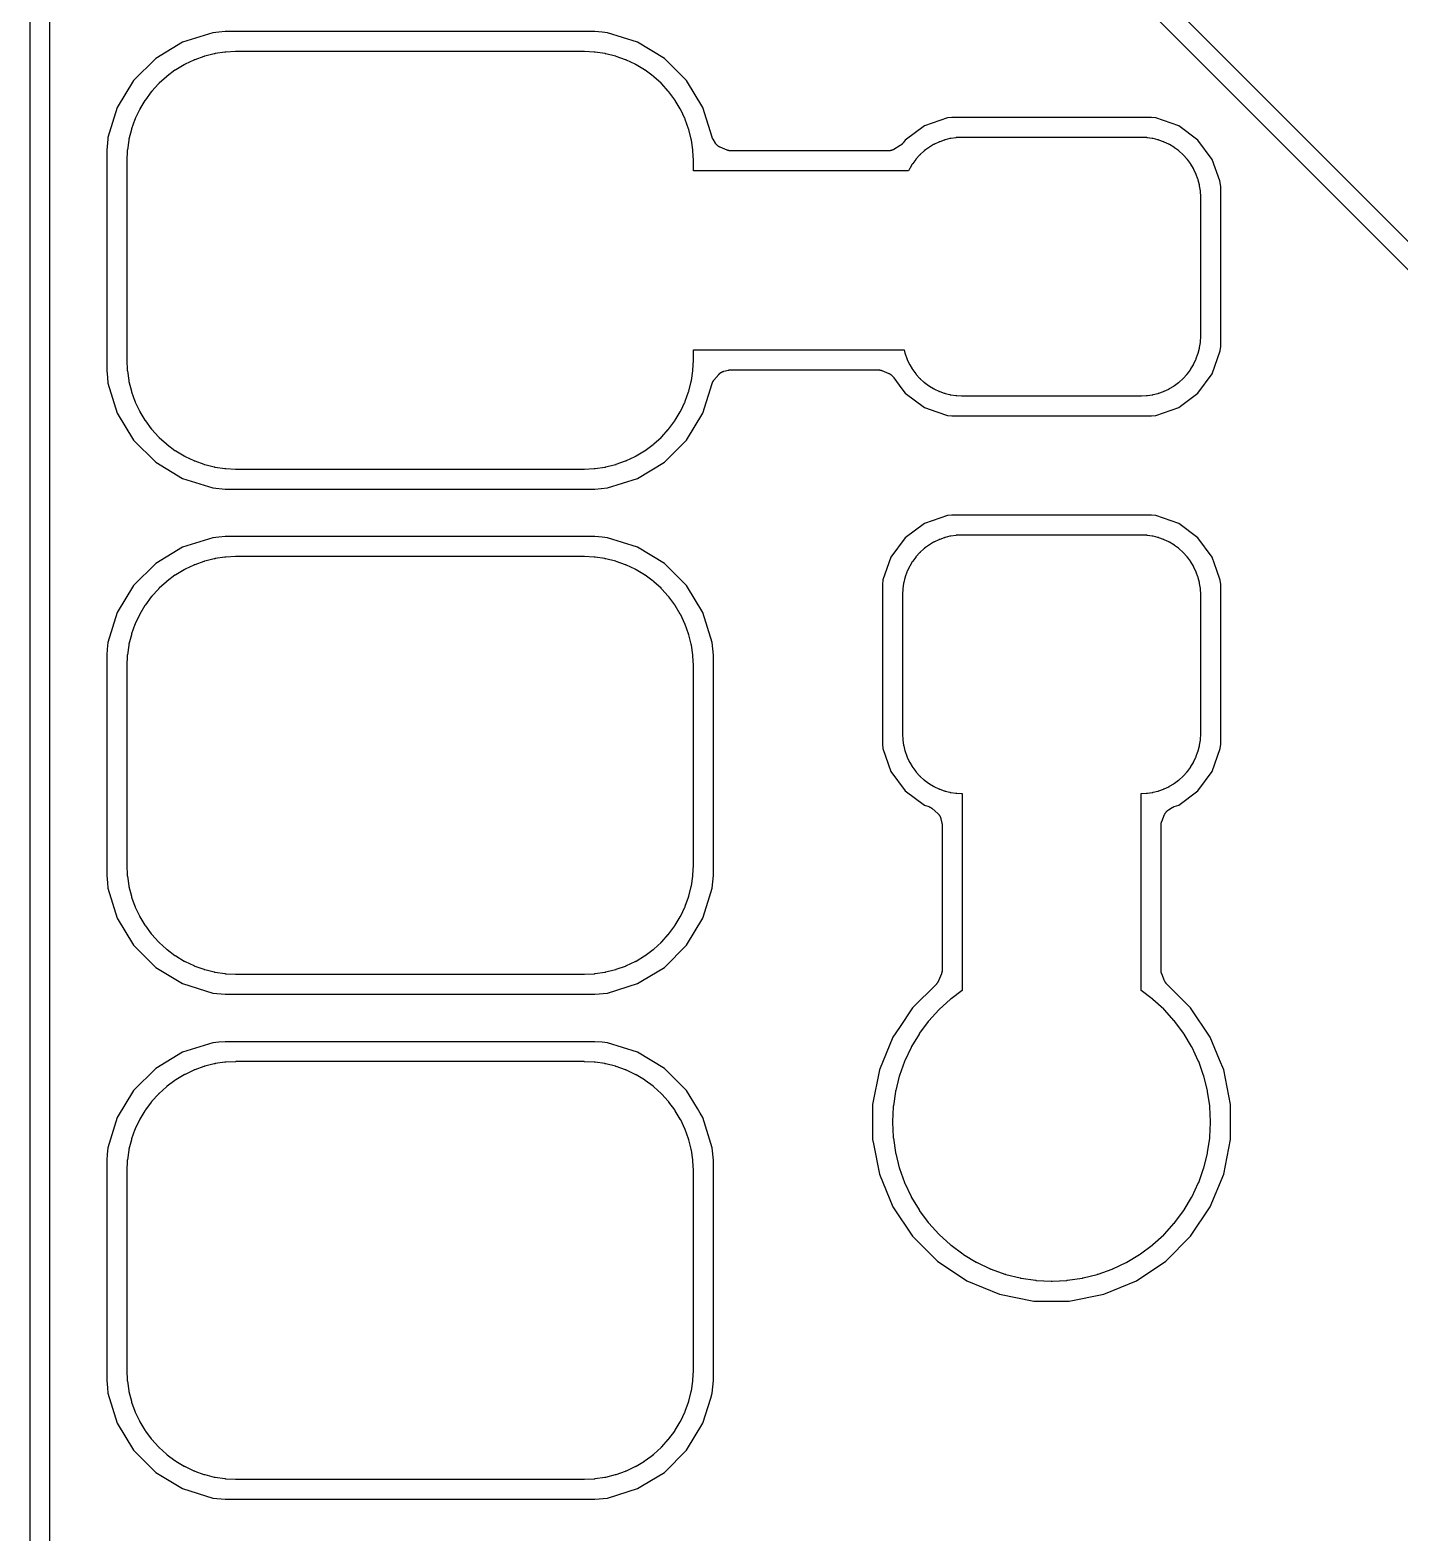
# Model space of a CAD drawing. Header units: metres. Extents: x 95.8 to 136.2, y -96.2 to -61.8.
# Drawn here: x 122.37 to 129.26, y -85.38 to -77.82 of the extents above; entities that cross this region are included whole.
import ezdxf

# ---------------------------------------------------------------- set-up
doc = ezdxf.new("R2010")
doc.units = ezdxf.units.M

msp = doc.modelspace()

# ---------------------------------------------------------------- linework, layer by layer
for points in [[(122.3702, -92.2695), (122.3702, -70.2905)], [(122.4705, -92.187), (122.4705, -70.373)], [(125.3354, -74.918), (130.1998, -79.7825)], [(125.9518, -75.6763), (130.0705, -79.795)], [(122.7561, -78.4242), (122.7561, -79.5328), (122.7593, -79.5684), (122.7618, -79.5959), (122.809, -79.7474), (122.8908, -79.8826), (123.0025, -79.9943), (123.1377, -80.076), (123.2892, -80.1233), (123.3523, -80.129), (125.2109, -80.129), (125.274, -80.1233), (125.4255, -80.076), (125.5607, -79.9943), (125.6724, -79.8826), (125.7541, -79.7474), (125.8005, -79.5985), (125.8009, -79.5974), (125.8013, -79.5962), (125.8018, -79.5951), (125.8022, -79.5939), (125.8027, -79.5928), (125.8032, -79.5917), (125.8038, -79.5906), (125.8044, -79.5895), (125.805, -79.5885), (125.8056, -79.5874), (125.8062, -79.5864), (125.8069, -79.5853), (125.8076, -79.5843), (125.8083, -79.5833), (125.8091, -79.5824), (125.8099, -79.5814), (125.8339, -79.5526), (125.8347, -79.5517), (125.8355, -79.5508), (125.8363, -79.5499), (125.8372, -79.549), (125.8381, -79.5482), (125.839, -79.5473), (125.8399, -79.5465), (125.8408, -79.5458), (125.8418, -79.545), (125.8427, -79.5443), (125.8437, -79.5436), (125.8448, -79.5429), (125.8458, -79.5422), (125.8468, -79.5416), (125.8479, -79.541), (125.8489, -79.5404), (125.85, -79.5398), (125.8511, -79.5393), (125.8522, -79.5388), (125.8534, -79.5383), (125.8545, -79.5379), (125.8556, -79.5375), (125.8568, -79.5371), (125.858, -79.5367), (125.8591, -79.5364), (125.8603, -79.5361), (125.8831, -79.5305), (125.8843, -79.5302), (125.8855, -79.5299), (125.8866, -79.5297), (125.8878, -79.5295), (125.889, -79.5294), (125.8902, -79.5292), (125.8914, -79.5291), (125.8926, -79.5291), (125.8939, -79.529), (125.8951, -79.529), (126.635, -79.529), (126.6362, -79.529), (126.6374, -79.5291), (126.6387, -79.5291), (126.6399, -79.5292), (126.6411, -79.5294), (126.6423, -79.5295), (126.6435, -79.5297), (126.6447, -79.53), (126.6459, -79.5302), (126.6471, -79.5305), (126.6483, -79.5308), (126.6495, -79.5312), (126.6507, -79.5315), (126.6518, -79.5319), (126.653, -79.5324), (126.6541, -79.5328), (126.6888, -79.5472), (126.6899, -79.5476), (126.691, -79.5482), (126.6921, -79.5487), (126.6932, -79.5493), (126.6943, -79.5499), (126.6954, -79.5505), (126.6964, -79.5511), (126.6974, -79.5518), (126.6984, -79.5525), (126.6994, -79.5532), (126.7004, -79.554), (126.7014, -79.5547), (126.7023, -79.5555), (126.7032, -79.5563), (126.7041, -79.5572), (126.705, -79.558), (126.7059, -79.5589), (126.7067, -79.5598), (126.7075, -79.5607), (126.7123, -79.5663), (126.7131, -79.5672), (126.7139, -79.5682), (126.7146, -79.5692), (126.7556, -79.6247), (126.7716, -79.6464), (126.8687, -79.7181), (126.9309, -79.7398), (126.9841, -79.7584), (127.0061, -79.7605), (128.0099, -79.7605), (128.0319, -79.7584), (128.1473, -79.7181), (128.1564, -79.7113), (128.2444, -79.6464), (128.3161, -79.5493), (128.3564, -79.4339), (128.3585, -79.4119), (128.3585, -78.6081), (128.3564, -78.5861), (128.3537, -78.5783), (128.3161, -78.4707), (128.2444, -78.3736), (128.1473, -78.3019), (128.0319, -78.2616), (128.0099, -78.2595), (127.0061, -78.2595), (126.9841, -78.2616), (126.8687, -78.3019), (126.7716, -78.3736), (126.7611, -78.3878), (126.7604, -78.3888), (126.7596, -78.3897), (126.7588, -78.3907), (126.758, -78.3916), (126.7572, -78.3925), (126.7563, -78.3934), (126.7555, -78.3942), (126.7546, -78.3951), (126.7537, -78.3959), (126.7527, -78.3967), (126.7518, -78.3974), (126.7508, -78.3982), (126.7498, -78.3989), (126.7488, -78.3996), (126.7478, -78.4003), (126.7467, -78.4009), (126.7146, -78.4203), (126.7135, -78.4209), (126.7125, -78.4215), (126.7114, -78.4221), (126.7103, -78.4226), (126.7091, -78.4231), (126.708, -78.4236), (126.7069, -78.4241), (126.7057, -78.4245), (126.7046, -78.4249), (126.7034, -78.4253), (126.7022, -78.4256), (126.701, -78.4259), (126.6998, -78.4262), (126.6986, -78.4265), (126.6974, -78.4267), (126.6962, -78.4269), (126.695, -78.4271), (126.6937, -78.4272), (126.6925, -78.4273), (126.6852, -78.4279), (126.684, -78.4279), (126.6827, -78.428), (126.6815, -78.428), (125.8951, -78.428), (125.8938, -78.428), (125.8926, -78.4279), (125.8914, -78.4279), (125.8902, -78.4278), (125.8889, -78.4276), (125.8877, -78.4275), (125.8865, -78.4273), (125.8853, -78.427), (125.8841, -78.4268), (125.8829, -78.4265), (125.8817, -78.4262), (125.8805, -78.4258), (125.8794, -78.4255), (125.8782, -78.4251), (125.8771, -78.4246), (125.8759, -78.4242), (125.8413, -78.4098), (125.8402, -78.4094), (125.839, -78.4089), (125.838, -78.4083), (125.8369, -78.4078), (125.8358, -78.4072), (125.8347, -78.4066), (125.8337, -78.4059), (125.8327, -78.4053), (125.8317, -78.4046), (125.8307, -78.4039), (125.8297, -78.4031), (125.8288, -78.4024), (125.8278, -78.4016), (125.8269, -78.4008), (125.826, -78.3999), (125.8251, -78.3991), (125.8243, -78.3982), (125.8235, -78.3973), (125.8226, -78.3964), (125.8219, -78.3955), (125.8211, -78.3945), (125.8203, -78.3936), (125.8196, -78.3926), (125.8189, -78.3916), (125.8183, -78.3906), (125.8176, -78.3895), (125.8055, -78.3694), (125.8049, -78.3684), (125.8043, -78.3673), (125.8037, -78.3663), (125.8032, -78.3652), (125.8027, -78.3641), (125.8022, -78.363), (125.8017, -78.3619), (125.8013, -78.3607), (125.8009, -78.3596), (125.8005, -78.3585), (125.7541, -78.2096), (125.6724, -78.0744), (125.5607, -77.9627), (125.4255, -77.8809), (125.274, -77.8337), (125.2472, -77.8313), (125.2109, -77.828), (123.3523, -77.828), (123.3192, -77.831), (123.2892, -77.8337), (123.1377, -77.8809), (123.0025, -77.9627), (122.8908, -78.0744), (122.809, -78.2096), (122.7618, -78.3611), (122.7612, -78.3682), (122.7561, -78.4242)], [(122.8595, -79.5348), (122.8667, -79.5834), (122.8669, -79.5846), (122.8672, -79.5858), (122.8674, -79.587), (122.8677, -79.5882), (122.8796, -79.6358), (122.8799, -79.637), (122.8803, -79.6382), (122.8807, -79.6393), (122.8811, -79.6405), (122.8976, -79.6867), (122.898, -79.6878), (122.8985, -79.689), (122.8989, -79.6901), (122.8995, -79.6912), (122.9204, -79.7356), (122.921, -79.7367), (122.9215, -79.7378), (122.9221, -79.7388), (122.9228, -79.7399), (122.948, -79.782), (122.9486, -79.783), (122.9493, -79.7841), (122.95, -79.7851), (122.9507, -79.7861), (122.9799, -79.8255), (122.9807, -79.8265), (122.9814, -79.8274), (122.9822, -79.8284), (122.983, -79.8293), (123.016, -79.8656), (123.0168, -79.8665), (123.0177, -79.8674), (123.0186, -79.8683), (123.0195, -79.8691), (123.0558, -79.9021), (123.0567, -79.9029), (123.0577, -79.9037), (123.0586, -79.9044), (123.0596, -79.9052), (123.099, -79.9344), (123.1, -79.9351), (123.101, -79.9358), (123.1021, -79.9365), (123.1031, -79.9371), (123.1452, -79.9623), (123.1463, -79.963), (123.1473, -79.9636), (123.1484, -79.9641), (123.1495, -79.9647), (123.1939, -79.9856), (123.195, -79.9862), (123.1961, -79.9866), (123.1973, -79.9871), (123.1984, -79.9875), (123.2446, -80.004), (123.2458, -80.0044), (123.2469, -80.0048), (123.2481, -80.0052), (123.2493, -80.0055), (123.2969, -80.0174), (123.2981, -80.0177), (123.2993, -80.0179), (123.3005, -80.0182), (123.3017, -80.0184), (123.3503, -80.0256), (123.3515, -80.0257), (123.3527, -80.0259), (123.3539, -80.026), (123.3551, -80.026), (123.4041, -80.0284), (123.4054, -80.0285), (123.4066, -80.0285), (125.1566, -80.0285), (125.1578, -80.0285), (125.1591, -80.0284), (125.2081, -80.026), (125.2093, -80.026), (125.2105, -80.0259), (125.2117, -80.0257), (125.2129, -80.0256), (125.2615, -80.0184), (125.2627, -80.0182), (125.2639, -80.0179), (125.2651, -80.0177), (125.2663, -80.0174), (125.3139, -80.0055), (125.3151, -80.0052), (125.3163, -80.0048), (125.3174, -80.0044), (125.3186, -80.004), (125.3648, -79.9875), (125.3659, -79.9871), (125.3671, -79.9866), (125.3682, -79.9862), (125.3693, -79.9856), (125.4137, -79.9647), (125.4148, -79.9641), (125.4159, -79.9636), (125.4169, -79.963), (125.418, -79.9623), (125.4601, -79.9371), (125.4611, -79.9365), (125.4622, -79.9358), (125.4632, -79.9351), (125.4642, -79.9344), (125.5036, -79.9052), (125.5046, -79.9044), (125.5055, -79.9037), (125.5065, -79.9029), (125.5074, -79.9021), (125.5437, -79.8691), (125.5446, -79.8683), (125.5455, -79.8674), (125.5464, -79.8665), (125.5472, -79.8656), (125.5802, -79.8293), (125.581, -79.8284), (125.5818, -79.8274), (125.5825, -79.8265), (125.5833, -79.8255), (125.6125, -79.7861), (125.6132, -79.7851), (125.6139, -79.7841), (125.6146, -79.783), (125.6152, -79.782), (125.6404, -79.7399), (125.6411, -79.7388), (125.6417, -79.7378), (125.6422, -79.7367), (125.6428, -79.7356), (125.6637, -79.6912), (125.6643, -79.6901), (125.6647, -79.689), (125.6652, -79.6878), (125.6656, -79.6867), (125.6821, -79.6405), (125.6825, -79.6393), (125.6829, -79.6382), (125.6833, -79.637), (125.6836, -79.6358), (125.6955, -79.5882), (125.6958, -79.587), (125.696, -79.5858), (125.6963, -79.5846), (125.6965, -79.5834), (125.7037, -79.5348), (125.7038, -79.5336), (125.704, -79.5324), (125.7041, -79.5312), (125.7041, -79.53), (125.7065, -79.481), (125.7066, -79.4797), (125.7066, -79.4785), (125.7066, -79.4287), (126.7663, -79.4287), (126.7703, -79.4447), (126.7706, -79.4459), (126.7709, -79.4471), (126.7713, -79.4483), (126.7717, -79.4494), (126.78, -79.4725), (126.7804, -79.4737), (126.7808, -79.4748), (126.7813, -79.4759), (126.7818, -79.477), (126.7923, -79.4992), (126.7929, -79.5003), (126.7934, -79.5014), (126.794, -79.5025), (126.7946, -79.5036), (126.8072, -79.5246), (126.8079, -79.5256), (126.8086, -79.5267), (126.8093, -79.5277), (126.81, -79.5287), (126.8246, -79.5484), (126.8253, -79.5494), (126.8261, -79.5503), (126.8269, -79.5513), (126.8277, -79.5522), (126.8442, -79.5704), (126.845, -79.5713), (126.8459, -79.5721), (126.8467, -79.573), (126.8476, -79.5738), (126.8658, -79.5903), (126.8667, -79.5911), (126.8677, -79.5919), (126.8686, -79.5927), (126.8696, -79.5934), (126.8893, -79.608), (126.8903, -79.6087), (126.8913, -79.6094), (126.8924, -79.6101), (126.8934, -79.6108), (126.9144, -79.6234), (126.9155, -79.624), (126.9166, -79.6246), (126.9177, -79.6251), (126.9188, -79.6257), (126.941, -79.6362), (126.9421, -79.6367), (126.9432, -79.6372), (126.9443, -79.6376), (126.9455, -79.638), (126.9686, -79.6463), (126.9697, -79.6467), (126.9709, -79.6471), (126.9721, -79.6474), (126.9733, -79.6477), (126.9971, -79.6537), (126.9983, -79.654), (126.9995, -79.6542), (127.0007, -79.6545), (127.0019, -79.6547), (127.0262, -79.6583), (127.0274, -79.6584), (127.0286, -79.6586), (127.0298, -79.6587), (127.031, -79.6587), (127.0555, -79.6599), (127.0568, -79.66), (127.058, -79.66), (127.958, -79.66), (127.9592, -79.66), (127.9605, -79.6599), (127.985, -79.6587), (127.9862, -79.6587), (127.9874, -79.6586), (127.9886, -79.6584), (127.9898, -79.6583), (128.0141, -79.6547), (128.0153, -79.6545), (128.0165, -79.6542), (128.0177, -79.654), (128.0189, -79.6537), (128.0427, -79.6477), (128.0439, -79.6474), (128.0451, -79.6471), (128.0463, -79.6467), (128.0474, -79.6463), (128.0705, -79.638), (128.0717, -79.6376), (128.0728, -79.6372), (128.0739, -79.6367), (128.075, -79.6362), (128.0972, -79.6257), (128.0983, -79.6251), (128.0994, -79.6246), (128.1005, -79.624), (128.1016, -79.6234), (128.1226, -79.6108), (128.1236, -79.6101), (128.1247, -79.6094), (128.1257, -79.6087), (128.1267, -79.608), (128.1464, -79.5934), (128.1474, -79.5927), (128.1483, -79.5919), (128.1493, -79.5911), (128.1502, -79.5903), (128.1684, -79.5738), (128.1693, -79.573), (128.1701, -79.5721), (128.171, -79.5713), (128.1718, -79.5704), (128.1883, -79.5522), (128.1891, -79.5513), (128.1899, -79.5503), (128.1907, -79.5494), (128.1914, -79.5484), (128.206, -79.5287), (128.2067, -79.5277), (128.2074, -79.5267), (128.2081, -79.5256), (128.2088, -79.5246), (128.2214, -79.5036), (128.222, -79.5025), (128.2226, -79.5014), (128.2231, -79.5003), (128.2237, -79.4992), (128.2342, -79.477), (128.2347, -79.4759), (128.2352, -79.4748), (128.2356, -79.4737), (128.236, -79.4725), (128.2443, -79.4494), (128.2447, -79.4483), (128.2451, -79.4471), (128.2454, -79.4459), (128.2457, -79.4447), (128.2517, -79.4209), (128.252, -79.4197), (128.2522, -79.4185), (128.2525, -79.4173), (128.2527, -79.4161), (128.2563, -79.3918), (128.2564, -79.3906), (128.2566, -79.3894), (128.2567, -79.3882), (128.2567, -79.387), (128.2579, -79.3625), (128.258, -79.3612), (128.258, -79.36), (128.258, -78.66), (128.258, -78.6588), (128.2579, -78.6575), (128.2567, -78.633), (128.2567, -78.6318), (128.2566, -78.6306), (128.2564, -78.6294), (128.2563, -78.6282), (128.2527, -78.6039), (128.2525, -78.6027), (128.2522, -78.6015), (128.252, -78.6003), (128.2517, -78.5991), (128.2457, -78.5753), (128.2454, -78.5741), (128.2451, -78.5729), (128.2447, -78.5717), (128.2443, -78.5706), (128.236, -78.5475), (128.2356, -78.5463), (128.2352, -78.5452), (128.2347, -78.5441), (128.2342, -78.543), (128.2237, -78.5208), (128.2231, -78.5197), (128.2226, -78.5186), (128.222, -78.5175), (128.2214, -78.5164), (128.2088, -78.4954), (128.2081, -78.4944), (128.2074, -78.4933), (128.2067, -78.4923), (128.206, -78.4913), (128.1914, -78.4716), (128.1907, -78.4706), (128.1899, -78.4697), (128.1891, -78.4687), (128.1883, -78.4678), (128.1718, -78.4496), (128.171, -78.4487), (128.1701, -78.4479), (128.1693, -78.447), (128.1684, -78.4462), (128.1502, -78.4297), (128.1493, -78.4289), (128.1483, -78.4281), (128.1474, -78.4273), (128.1464, -78.4266), (128.1267, -78.412), (128.1257, -78.4113), (128.1247, -78.4106), (128.1236, -78.4099), (128.1226, -78.4092), (128.1016, -78.3966), (128.1005, -78.396), (128.0994, -78.3954), (128.0983, -78.3949), (128.0972, -78.3943), (128.075, -78.3838), (128.0739, -78.3833), (128.0728, -78.3828), (128.0717, -78.3824), (128.0705, -78.382), (128.0474, -78.3737), (128.0463, -78.3733), (128.0451, -78.3729), (128.0439, -78.3726), (128.0427, -78.3723), (128.0189, -78.3663), (128.0177, -78.366), (128.0165, -78.3658), (128.0153, -78.3655), (128.0141, -78.3653), (127.9898, -78.3617), (127.9886, -78.3616), (127.9874, -78.3614), (127.9862, -78.3613), (127.985, -78.3613), (127.9605, -78.3601), (127.9592, -78.36), (127.958, -78.36), (127.058, -78.36), (127.0568, -78.36), (127.0555, -78.3601), (127.031, -78.3613), (127.0298, -78.3613), (127.0286, -78.3614), (127.0274, -78.3616), (127.0262, -78.3617), (127.0019, -78.3653), (127.0007, -78.3655), (126.9995, -78.3658), (126.9983, -78.366), (126.9971, -78.3663), (126.9733, -78.3723), (126.9721, -78.3726), (126.9709, -78.3729), (126.9697, -78.3733), (126.9686, -78.3737), (126.9455, -78.382), (126.9443, -78.3824), (126.9432, -78.3828), (126.9421, -78.3833), (126.941, -78.3838), (126.9188, -78.3943), (126.9177, -78.3949), (126.9166, -78.3954), (126.9155, -78.396), (126.9144, -78.3966), (126.8934, -78.4092), (126.8924, -78.4099), (126.8913, -78.4106), (126.8903, -78.4113), (126.8893, -78.412), (126.8696, -78.4266), (126.8686, -78.4273), (126.8677, -78.4281), (126.8667, -78.4289), (126.8658, -78.4297), (126.8476, -78.4462), (126.8467, -78.447), (126.8459, -78.4479), (126.845, -78.4487), (126.8442, -78.4496), (126.8277, -78.4678), (126.8269, -78.4687), (126.8261, -78.4697), (126.8253, -78.4706), (126.8246, -78.4716), (126.81, -78.4913), (126.8093, -78.4923), (126.8086, -78.4933), (126.8079, -78.4944), (126.8072, -78.4954), (126.7946, -78.5164), (126.794, -78.5175), (126.7934, -78.5186), (126.7929, -78.5197), (126.7923, -78.5208), (126.7888, -78.5283), (125.7066, -78.5283), (125.7066, -78.4785), (125.7066, -78.4773), (125.7065, -78.476), (125.7041, -78.427), (125.7041, -78.4258), (125.704, -78.4246), (125.7038, -78.4234), (125.7037, -78.4222), (125.6965, -78.3736), (125.6963, -78.3724), (125.696, -78.3712), (125.6958, -78.37), (125.6955, -78.3688), (125.6836, -78.3212), (125.6833, -78.32), (125.6829, -78.3188), (125.6825, -78.3177), (125.6821, -78.3165), (125.6656, -78.2703), (125.6652, -78.2692), (125.6647, -78.268), (125.6643, -78.2669), (125.6637, -78.2658), (125.6428, -78.2214), (125.6422, -78.2203), (125.6417, -78.2192), (125.6411, -78.2182), (125.6404, -78.2171), (125.6152, -78.175), (125.6146, -78.174), (125.6139, -78.1729), (125.6132, -78.1719), (125.6125, -78.1709), (125.5833, -78.1315), (125.5825, -78.1305), (125.5818, -78.1296), (125.581, -78.1286), (125.5802, -78.1277), (125.5472, -78.0914), (125.5464, -78.0905), (125.5455, -78.0896), (125.5446, -78.0887), (125.5437, -78.0879), (125.5074, -78.0549), (125.5065, -78.0541), (125.5055, -78.0533), (125.5046, -78.0526), (125.5036, -78.0518), (125.4642, -78.0226), (125.4632, -78.0219), (125.4622, -78.0212), (125.4611, -78.0205), (125.4601, -78.0199), (125.418, -77.9947), (125.4169, -77.994), (125.4159, -77.9934), (125.4148, -77.9929), (125.4137, -77.9923), (125.3693, -77.9714), (125.3682, -77.9708), (125.3671, -77.9704), (125.3659, -77.9699), (125.3648, -77.9695), (125.3186, -77.953), (125.3174, -77.9526), (125.3163, -77.9522), (125.3151, -77.9518), (125.3139, -77.9515), (125.2663, -77.9396), (125.2651, -77.9393), (125.2639, -77.9391), (125.2627, -77.9388), (125.2615, -77.9386), (125.2129, -77.9314), (125.2117, -77.9313), (125.2105, -77.9311), (125.2093, -77.931), (125.2081, -77.931), (125.1591, -77.9286), (125.1578, -77.9285), (125.1566, -77.9285), (123.4066, -77.9285), (123.4054, -77.9285), (123.4041, -77.9286), (123.3551, -77.931), (123.3539, -77.931), (123.3527, -77.9311), (123.3515, -77.9313), (123.3503, -77.9314), (123.3017, -77.9386), (123.3005, -77.9388), (123.2993, -77.9391), (123.2981, -77.9393), (123.2969, -77.9396), (123.2493, -77.9515), (123.2481, -77.9518), (123.2469, -77.9522), (123.2458, -77.9526), (123.2446, -77.953), (123.1984, -77.9695), (123.1973, -77.9699), (123.1961, -77.9704), (123.195, -77.9708), (123.1939, -77.9714), (123.1495, -77.9923), (123.1484, -77.9929), (123.1473, -77.9934), (123.1463, -77.994), (123.1452, -77.9947), (123.1031, -78.0199), (123.1021, -78.0205), (123.101, -78.0212), (123.1, -78.0219), (123.099, -78.0226), (123.0596, -78.0518), (123.0586, -78.0526), (123.0577, -78.0533), (123.0567, -78.0541), (123.0558, -78.0549), (123.0195, -78.0879), (123.0186, -78.0887), (123.0177, -78.0896), (123.0168, -78.0905), (123.016, -78.0914), (122.983, -78.1277), (122.9822, -78.1286), (122.9814, -78.1296), (122.9807, -78.1305), (122.9799, -78.1315), (122.9507, -78.1709), (122.95, -78.1719), (122.9493, -78.1729), (122.9486, -78.174), (122.948, -78.175), (122.9228, -78.2171), (122.9221, -78.2182), (122.9215, -78.2192), (122.921, -78.2203), (122.9204, -78.2214), (122.8995, -78.2658), (122.8989, -78.2669), (122.8985, -78.268), (122.898, -78.2692), (122.8976, -78.2703), (122.8811, -78.3165), (122.8807, -78.3177), (122.8803, -78.3188), (122.8799, -78.32), (122.8796, -78.3212), (122.8677, -78.3688), (122.8674, -78.37), (122.8672, -78.3712), (122.8669, -78.3724), (122.8667, -78.3736), (122.8595, -78.4222), (122.8594, -78.4234), (122.8592, -78.4246), (122.8591, -78.4258), (122.8591, -78.427), (122.8567, -78.476), (122.8566, -78.4773), (122.8566, -78.4785), (122.8566, -79.4785), (122.8566, -79.4797), (122.8567, -79.481), (122.8591, -79.53), (122.8591, -79.5312), (122.8592, -79.5324), (122.8594, -79.5336), (122.8595, -79.5348)], [(126.6075, -83.2233), (126.6075, -83.4007), (126.6116, -83.4215), (126.6421, -83.5747), (126.71, -83.7385), (126.8085, -83.886), (126.934, -84.0115), (127.0815, -84.11), (127.2453, -84.1779), (127.4193, -84.2125), (127.5967, -84.2125), (127.7707, -84.1779), (127.9345, -84.11), (128.082, -84.0115), (128.2075, -83.886), (128.306, -83.7385), (128.3739, -83.5747), (128.4085, -83.4007), (128.4085, -83.2233), (128.3739, -83.0493), (128.3532, -82.9994), (128.306, -82.8855), (128.2075, -82.738), (128.1668, -82.6973), (128.0875, -82.618), (128.0866, -82.6171), (128.0858, -82.6162), (128.085, -82.6153), (128.0842, -82.6144), (128.0834, -82.6134), (128.0827, -82.6124), (128.082, -82.6114), (128.0813, -82.6104), (128.0806, -82.6094), (128.08, -82.6083), (128.0793, -82.6073), (128.0788, -82.6062), (128.0782, -82.6051), (128.0777, -82.604), (128.0771, -82.6029), (128.0767, -82.6018), (128.0623, -82.5671), (128.0619, -82.566), (128.0614, -82.5648), (128.061, -82.5637), (128.0607, -82.5625), (128.0603, -82.5613), (128.06, -82.5601), (128.0597, -82.5589), (128.0595, -82.5577), (128.0592, -82.5565), (128.059, -82.5553), (128.0589, -82.5541), (128.0587, -82.5529), (128.0586, -82.5517), (128.0586, -82.5504), (128.0585, -82.5492), (128.0585, -82.548), (128.0585, -81.8194), (128.0585, -81.8182), (128.0586, -81.8169), (128.0586, -81.8157), (128.0587, -81.8145), (128.0589, -81.8133), (128.059, -81.8121), (128.0592, -81.8108), (128.0595, -81.8096), (128.0597, -81.8084), (128.06, -81.8072), (128.0603, -81.8061), (128.0607, -81.8049), (128.061, -81.8037), (128.0614, -81.8025), (128.0619, -81.8014), (128.0623, -81.8003), (128.0767, -81.7656), (128.0771, -81.7645), (128.0777, -81.7633), (128.0782, -81.7622), (128.0788, -81.7611), (128.0794, -81.7601), (128.08, -81.759), (128.0806, -81.7579), (128.0813, -81.7569), (128.082, -81.7559), (128.0827, -81.7549), (128.0835, -81.7539), (128.0843, -81.753), (128.0851, -81.752), (128.0859, -81.7511), (128.0867, -81.7502), (128.0876, -81.7493), (128.0885, -81.7484), (128.0894, -81.7476), (128.0903, -81.7468), (128.0912, -81.746), (128.0922, -81.7452), (128.0932, -81.7445), (128.0942, -81.7438), (128.0952, -81.7431), (128.0962, -81.7424), (128.1147, -81.7308), (128.1158, -81.7302), (128.1169, -81.7295), (128.118, -81.7289), (128.1191, -81.7284), (128.1202, -81.7278), (128.1213, -81.7273), (128.1225, -81.7268), (128.1236, -81.7264), (128.1248, -81.7259), (128.1473, -81.7181), (128.2444, -81.6464), (128.3161, -81.5493), (128.3564, -81.4339), (128.3585, -81.4119), (128.3585, -80.6081), (128.3564, -80.5861), (128.3397, -80.5383), (128.3161, -80.4707), (128.2444, -80.3736), (128.1473, -80.3019), (128.0319, -80.2616), (128.0099, -80.2595), (127.0061, -80.2595), (126.9841, -80.2616), (126.8687, -80.3019), (126.7716, -80.3736), (126.6999, -80.4707), (126.6596, -80.586), (126.6575, -80.6081), (126.6575, -81.4119), (126.6596, -81.4339), (126.6999, -81.5492), (126.7716, -81.6464), (126.8687, -81.7181), (126.8912, -81.7259), (126.8924, -81.7264), (126.8935, -81.7268), (126.8946, -81.7273), (126.8957, -81.7278), (126.8968, -81.7283), (126.8979, -81.7289), (126.899, -81.7295), (126.9001, -81.7301), (126.9011, -81.7307), (126.9022, -81.7314), (126.9032, -81.7321), (126.9042, -81.7328), (126.9052, -81.7335), (126.9061, -81.7343), (126.9071, -81.735), (126.908, -81.7359), (126.936, -81.7608), (126.9369, -81.7617), (126.9378, -81.7625), (126.9386, -81.7634), (126.9395, -81.7643), (126.9403, -81.7652), (126.9411, -81.7662), (126.9419, -81.7671), (126.9426, -81.7681), (126.9434, -81.7691), (126.9441, -81.7701), (126.9447, -81.7711), (126.9454, -81.7722), (126.946, -81.7733), (126.9466, -81.7743), (126.9472, -81.7754), (126.9477, -81.7765), (126.9483, -81.7777), (126.9488, -81.7788), (126.9492, -81.7799), (126.9497, -81.7811), (126.9501, -81.7822), (126.9504, -81.7834), (126.9508, -81.7846), (126.9511, -81.7858), (126.9514, -81.787), (126.9562, -81.8083), (126.9565, -81.8095), (126.9567, -81.8107), (126.9569, -81.8119), (126.9571, -81.8132), (126.9573, -81.8144), (126.9574, -81.8157), (126.9574, -81.8169), (126.9575, -81.8181), (126.9575, -81.8194), (126.9575, -82.548), (126.9575, -82.5492), (126.9574, -82.5504), (126.9574, -82.5517), (126.9573, -82.5529), (126.9571, -82.5541), (126.957, -82.5553), (126.9568, -82.5565), (126.9565, -82.5577), (126.9563, -82.5589), (126.956, -82.5601), (126.9557, -82.5613), (126.9553, -82.5625), (126.955, -82.5637), (126.9546, -82.5648), (126.9541, -82.566), (126.9537, -82.5671), (126.9393, -82.6018), (126.9389, -82.6029), (126.9383, -82.604), (126.9378, -82.6051), (126.9372, -82.6062), (126.9367, -82.6073), (126.936, -82.6083), (126.9354, -82.6094), (126.9347, -82.6104), (126.934, -82.6114), (126.9333, -82.6124), (126.9326, -82.6134), (126.9318, -82.6144), (126.931, -82.6153), (126.9302, -82.6162), (126.9294, -82.6171), (126.9285, -82.618), (126.8085, -82.738), (126.7429, -82.8362), (126.71, -82.8855), (126.6421, -83.0493), (126.6075, -83.2233)], [(122.7561, -80.9642), (122.7561, -82.0728), (122.7594, -82.1091), (122.7618, -82.1359), (122.809, -82.2874), (122.8908, -82.4226), (123.0025, -82.5343), (123.1377, -82.616), (123.2892, -82.6633), (123.3523, -82.669), (125.2109, -82.669), (125.274, -82.6633), (125.4255, -82.616), (125.451, -82.6007), (125.5607, -82.5343), (125.6724, -82.4226), (125.7541, -82.2874), (125.7807, -82.2021), (125.8014, -82.1359), (125.8071, -82.0728), (125.8071, -80.9642), (125.8014, -80.9011), (125.7541, -80.7496), (125.6724, -80.6144), (125.5607, -80.5027), (125.4255, -80.4209), (125.274, -80.3737), (125.2472, -80.3713), (125.2109, -80.368), (123.3523, -80.368), (123.3192, -80.371), (123.2892, -80.3737), (123.1377, -80.4209), (123.0025, -80.5027), (122.8908, -80.6144), (122.809, -80.7496), (122.7618, -80.9011), (122.7588, -80.9343), (122.7561, -80.9642)], [(126.7122, -83.3928), (126.723, -83.4657), (126.7231, -83.4669), (126.7234, -83.4681), (126.7236, -83.4693), (126.7239, -83.4705), (126.7418, -83.5419), (126.7421, -83.543), (126.7424, -83.5442), (126.7428, -83.5454), (126.7432, -83.5466), (126.768, -83.6159), (126.7684, -83.617), (126.7689, -83.6181), (126.7694, -83.6193), (126.7699, -83.6204), (126.8014, -83.6869), (126.8019, -83.688), (126.8025, -83.6891), (126.8031, -83.6902), (126.8037, -83.6913), (126.8415, -83.7544), (126.8422, -83.7554), (126.8428, -83.7565), (126.8435, -83.7575), (126.8442, -83.7585), (126.8881, -83.8176), (126.8888, -83.8186), (126.8896, -83.8195), (126.8904, -83.8205), (126.8912, -83.8214), (126.9406, -83.8759), (126.9415, -83.8768), (126.9423, -83.8777), (126.9432, -83.8785), (126.9441, -83.8794), (126.9986, -83.9288), (126.9995, -83.9296), (127.0005, -83.9304), (127.0014, -83.9312), (127.0024, -83.9319), (127.0615, -83.9758), (127.0625, -83.9765), (127.0635, -83.9772), (127.0646, -83.9778), (127.0656, -83.9785), (127.1287, -84.0163), (127.1298, -84.0169), (127.1309, -84.0175), (127.132, -84.0181), (127.1331, -84.0186), (127.1996, -84.0501), (127.2007, -84.0506), (127.2019, -84.0511), (127.203, -84.0516), (127.2041, -84.052), (127.2734, -84.0768), (127.2746, -84.0772), (127.2758, -84.0776), (127.277, -84.0779), (127.2781, -84.0782), (127.3495, -84.0961), (127.3507, -84.0964), (127.3519, -84.0966), (127.3531, -84.0969), (127.3543, -84.097), (127.4272, -84.1078), (127.4284, -84.108), (127.4296, -84.1081), (127.4308, -84.1083), (127.432, -84.1083), (127.5055, -84.1119), (127.5068, -84.112), (127.508, -84.112), (127.5092, -84.112), (127.5105, -84.1119), (127.584, -84.1083), (127.5852, -84.1083), (127.5864, -84.1081), (127.5876, -84.108), (127.5888, -84.1078), (127.6617, -84.097), (127.6629, -84.0969), (127.6641, -84.0966), (127.6653, -84.0964), (127.6665, -84.0961), (127.7379, -84.0782), (127.739, -84.0779), (127.7402, -84.0776), (127.7414, -84.0772), (127.7426, -84.0768), (127.8119, -84.052), (127.813, -84.0516), (127.8141, -84.0511), (127.8153, -84.0506), (127.8164, -84.0501), (127.8829, -84.0186), (127.884, -84.0181), (127.8851, -84.0175), (127.8862, -84.0169), (127.8873, -84.0163), (127.9504, -83.9785), (127.9514, -83.9778), (127.9525, -83.9772), (127.9535, -83.9765), (127.9545, -83.9758), (128.0136, -83.9319), (128.0146, -83.9312), (128.0155, -83.9304), (128.0165, -83.9296), (128.0174, -83.9288), (128.0719, -83.8794), (128.0728, -83.8785), (128.0737, -83.8777), (128.0745, -83.8768), (128.0754, -83.8759), (128.1248, -83.8214), (128.1256, -83.8205), (128.1264, -83.8195), (128.1272, -83.8186), (128.1279, -83.8176), (128.1718, -83.7585), (128.1725, -83.7575), (128.1732, -83.7565), (128.1738, -83.7554), (128.1745, -83.7544), (128.2123, -83.6913), (128.2129, -83.6902), (128.2135, -83.6891), (128.2141, -83.688), (128.2146, -83.6869), (128.2461, -83.6204), (128.2466, -83.6193), (128.2471, -83.6181), (128.2476, -83.617), (128.248, -83.6159), (128.2728, -83.5466), (128.2732, -83.5454), (128.2736, -83.5442), (128.2739, -83.543), (128.2742, -83.5419), (128.2921, -83.4705), (128.2924, -83.4693), (128.2926, -83.4681), (128.2929, -83.4669), (128.293, -83.4657), (128.3038, -83.3928), (128.304, -83.3916), (128.3041, -83.3904), (128.3043, -83.3892), (128.3043, -83.388), (128.3079, -83.3145), (128.308, -83.3132), (128.308, -83.312), (128.308, -83.3108), (128.3079, -83.3095), (128.3043, -83.236), (128.3043, -83.2348), (128.3041, -83.2336), (128.304, -83.2324), (128.3038, -83.2312), (128.293, -83.1583), (128.2929, -83.1571), (128.2926, -83.1559), (128.2924, -83.1547), (128.2921, -83.1535), (128.2742, -83.0821), (128.2739, -83.081), (128.2736, -83.0798), (128.2732, -83.0786), (128.2728, -83.0774), (128.248, -83.0081), (128.2476, -83.007), (128.2471, -83.0059), (128.2466, -83.0047), (128.2461, -83.0036), (128.2146, -82.9371), (128.2141, -82.936), (128.2135, -82.9349), (128.2129, -82.9338), (128.2123, -82.9327), (128.1745, -82.8696), (128.1738, -82.8686), (128.1732, -82.8675), (128.1725, -82.8665), (128.1718, -82.8655), (128.1279, -82.8064), (128.1272, -82.8054), (128.1264, -82.8045), (128.1256, -82.8035), (128.1248, -82.8026), (128.0754, -82.7481), (128.0745, -82.7472), (128.0737, -82.7463), (128.0728, -82.7455), (128.0719, -82.7446), (128.0174, -82.6952), (128.0165, -82.6944), (128.0155, -82.6936), (128.0146, -82.6928), (128.0136, -82.6921), (127.9582, -82.651), (127.9582, -81.66), (127.9592, -81.66), (127.9605, -81.6599), (127.985, -81.6587), (127.9862, -81.6587), (127.9874, -81.6586), (127.9886, -81.6584), (127.9898, -81.6583), (128.0141, -81.6547), (128.0153, -81.6545), (128.0165, -81.6542), (128.0177, -81.654), (128.0189, -81.6537), (128.0427, -81.6477), (128.0439, -81.6474), (128.0451, -81.6471), (128.0463, -81.6467), (128.0474, -81.6463), (128.0705, -81.638), (128.0717, -81.6376), (128.0728, -81.6372), (128.0739, -81.6367), (128.075, -81.6362), (128.0972, -81.6257), (128.0983, -81.6251), (128.0994, -81.6246), (128.1005, -81.624), (128.1016, -81.6234), (128.1226, -81.6108), (128.1236, -81.6101), (128.1247, -81.6094), (128.1257, -81.6087), (128.1267, -81.608), (128.1464, -81.5934), (128.1474, -81.5927), (128.1483, -81.5919), (128.1493, -81.5911), (128.1502, -81.5903), (128.1684, -81.5738), (128.1693, -81.573), (128.1701, -81.5721), (128.171, -81.5713), (128.1718, -81.5704), (128.1883, -81.5522), (128.1891, -81.5513), (128.1899, -81.5503), (128.1907, -81.5494), (128.1914, -81.5484), (128.206, -81.5287), (128.2067, -81.5277), (128.2074, -81.5267), (128.2081, -81.5256), (128.2088, -81.5246), (128.2214, -81.5036), (128.222, -81.5025), (128.2226, -81.5014), (128.2231, -81.5003), (128.2237, -81.4992), (128.2342, -81.477), (128.2347, -81.4759), (128.2352, -81.4748), (128.2356, -81.4737), (128.236, -81.4725), (128.2443, -81.4494), (128.2447, -81.4483), (128.2451, -81.4471), (128.2454, -81.4459), (128.2457, -81.4447), (128.2517, -81.4209), (128.252, -81.4197), (128.2522, -81.4185), (128.2525, -81.4173), (128.2527, -81.4161), (128.2563, -81.3918), (128.2564, -81.3906), (128.2566, -81.3894), (128.2567, -81.3882), (128.2567, -81.387), (128.2579, -81.3625), (128.258, -81.3612), (128.258, -81.36), (128.258, -80.66), (128.258, -80.6588), (128.2579, -80.6575), (128.2567, -80.633), (128.2567, -80.6318), (128.2566, -80.6306), (128.2564, -80.6294), (128.2563, -80.6282), (128.2527, -80.6039), (128.2525, -80.6027), (128.2522, -80.6015), (128.252, -80.6003), (128.2517, -80.5991), (128.2457, -80.5753), (128.2454, -80.5741), (128.2451, -80.5729), (128.2447, -80.5717), (128.2443, -80.5706), (128.236, -80.5475), (128.2356, -80.5463), (128.2352, -80.5452), (128.2347, -80.5441), (128.2342, -80.543), (128.2237, -80.5208), (128.2231, -80.5197), (128.2226, -80.5186), (128.222, -80.5175), (128.2214, -80.5164), (128.2088, -80.4954), (128.2081, -80.4944), (128.2074, -80.4933), (128.2067, -80.4923), (128.206, -80.4913), (128.1914, -80.4716), (128.1907, -80.4706), (128.1899, -80.4697), (128.1891, -80.4687), (128.1883, -80.4678), (128.1718, -80.4496), (128.171, -80.4487), (128.1701, -80.4479), (128.1693, -80.447), (128.1684, -80.4462), (128.1502, -80.4297), (128.1493, -80.4289), (128.1483, -80.4281), (128.1474, -80.4273), (128.1464, -80.4266), (128.1267, -80.412), (128.1257, -80.4113), (128.1247, -80.4106), (128.1236, -80.4099), (128.1226, -80.4092), (128.1016, -80.3966), (128.1005, -80.396), (128.0994, -80.3954), (128.0983, -80.3949), (128.0972, -80.3943), (128.075, -80.3838), (128.0739, -80.3833), (128.0728, -80.3828), (128.0717, -80.3824), (128.0705, -80.382), (128.0474, -80.3737), (128.0463, -80.3733), (128.0451, -80.3729), (128.0439, -80.3726), (128.0427, -80.3723), (128.0189, -80.3663), (128.0177, -80.366), (128.0165, -80.3658), (128.0153, -80.3655), (128.0141, -80.3653), (127.9898, -80.3617), (127.9886, -80.3616), (127.9874, -80.3614), (127.9862, -80.3613), (127.985, -80.3613), (127.9605, -80.3601), (127.9592, -80.36), (127.958, -80.36), (127.058, -80.36), (127.0568, -80.36), (127.0555, -80.3601), (127.031, -80.3613), (127.0298, -80.3613), (127.0286, -80.3614), (127.0274, -80.3616), (127.0262, -80.3617), (127.0019, -80.3653), (127.0007, -80.3655), (126.9995, -80.3658), (126.9983, -80.366), (126.9971, -80.3663), (126.9733, -80.3723), (126.9721, -80.3726), (126.9709, -80.3729), (126.9697, -80.3733), (126.9686, -80.3737), (126.9455, -80.382), (126.9443, -80.3824), (126.9432, -80.3828), (126.9421, -80.3833), (126.941, -80.3838), (126.9188, -80.3943), (126.9177, -80.3949), (126.9166, -80.3954), (126.9155, -80.396), (126.9144, -80.3966), (126.8934, -80.4092), (126.8924, -80.4099), (126.8913, -80.4106), (126.8903, -80.4113), (126.8893, -80.412), (126.8696, -80.4266), (126.8686, -80.4273), (126.8677, -80.4281), (126.8667, -80.4289), (126.8658, -80.4297), (126.8476, -80.4462), (126.8467, -80.447), (126.8459, -80.4479), (126.845, -80.4487), (126.8442, -80.4496), (126.8277, -80.4678), (126.8269, -80.4687), (126.8261, -80.4697), (126.8253, -80.4706), (126.8246, -80.4716), (126.81, -80.4913), (126.8093, -80.4923), (126.8086, -80.4933), (126.8079, -80.4944), (126.8072, -80.4954), (126.7946, -80.5164), (126.794, -80.5175), (126.7934, -80.5186), (126.7929, -80.5197), (126.7923, -80.5208), (126.7818, -80.543), (126.7813, -80.5441), (126.7808, -80.5452), (126.7804, -80.5463), (126.78, -80.5475), (126.7717, -80.5706), (126.7713, -80.5717), (126.7709, -80.5729), (126.7706, -80.5741), (126.7703, -80.5753), (126.7643, -80.5991), (126.764, -80.6003), (126.7638, -80.6015), (126.7635, -80.6027), (126.7633, -80.6039), (126.7597, -80.6282), (126.7596, -80.6294), (126.7594, -80.6306), (126.7593, -80.6318), (126.7593, -80.633), (126.7581, -80.6575), (126.758, -80.6588), (126.758, -80.66), (126.758, -81.36), (126.758, -81.3612), (126.7581, -81.3625), (126.7593, -81.387), (126.7593, -81.3882), (126.7594, -81.3894), (126.7596, -81.3906), (126.7597, -81.3918), (126.7633, -81.4161), (126.7635, -81.4173), (126.7638, -81.4185), (126.764, -81.4197), (126.7643, -81.4209), (126.7703, -81.4447), (126.7706, -81.4459), (126.7709, -81.4471), (126.7713, -81.4483), (126.7717, -81.4494), (126.78, -81.4725), (126.7804, -81.4737), (126.7808, -81.4748), (126.7813, -81.4759), (126.7818, -81.477), (126.7923, -81.4992), (126.7929, -81.5003), (126.7934, -81.5014), (126.794, -81.5025), (126.7946, -81.5036), (126.8072, -81.5246), (126.8079, -81.5256), (126.8086, -81.5267), (126.8093, -81.5277), (126.81, -81.5287), (126.8246, -81.5484), (126.8253, -81.5494), (126.8261, -81.5503), (126.8269, -81.5513), (126.8277, -81.5522), (126.8442, -81.5704), (126.845, -81.5713), (126.8459, -81.5721), (126.8467, -81.573), (126.8476, -81.5738), (126.8658, -81.5903), (126.8667, -81.5911), (126.8677, -81.5919), (126.8686, -81.5927), (126.8696, -81.5934), (126.8893, -81.608), (126.8903, -81.6087), (126.8913, -81.6094), (126.8924, -81.6101), (126.8934, -81.6108), (126.9144, -81.6234), (126.9155, -81.624), (126.9166, -81.6246), (126.9177, -81.6251), (126.9188, -81.6257), (126.941, -81.6362), (126.9421, -81.6367), (126.9432, -81.6372), (126.9443, -81.6376), (126.9455, -81.638), (126.9686, -81.6463), (126.9697, -81.6467), (126.9709, -81.6471), (126.9721, -81.6474), (126.9733, -81.6477), (126.9971, -81.6537), (126.9983, -81.654), (126.9995, -81.6542), (127.0007, -81.6545), (127.0019, -81.6547), (127.0262, -81.6583), (127.0274, -81.6584), (127.0286, -81.6586), (127.0298, -81.6587), (127.031, -81.6587), (127.0555, -81.6599), (127.0568, -81.66), (127.0578, -81.66), (127.0578, -82.651), (127.0024, -82.6921), (127.0014, -82.6928), (127.0005, -82.6936), (126.9995, -82.6944), (126.9986, -82.6952), (126.9441, -82.7446), (126.9432, -82.7455), (126.9423, -82.7463), (126.9415, -82.7472), (126.9406, -82.7481), (126.8912, -82.8026), (126.8904, -82.8035), (126.8896, -82.8045), (126.8888, -82.8054), (126.8881, -82.8064), (126.8442, -82.8655), (126.8435, -82.8665), (126.8428, -82.8675), (126.8422, -82.8686), (126.8415, -82.8696), (126.8037, -82.9327), (126.8031, -82.9338), (126.8025, -82.9349), (126.8019, -82.936), (126.8014, -82.9371), (126.7699, -83.0036), (126.7694, -83.0047), (126.7689, -83.0059), (126.7684, -83.007), (126.768, -83.0081), (126.7432, -83.0774), (126.7428, -83.0786), (126.7424, -83.0798), (126.7421, -83.081), (126.7418, -83.0821), (126.7239, -83.1535), (126.7236, -83.1547), (126.7234, -83.1559), (126.7231, -83.1571), (126.723, -83.1583), (126.7122, -83.2312), (126.712, -83.2324), (126.7119, -83.2336), (126.7117, -83.2348), (126.7117, -83.236), (126.7081, -83.3095), (126.708, -83.3108), (126.708, -83.312), (126.708, -83.3132), (126.7081, -83.3145), (126.7117, -83.388), (126.7117, -83.3892), (126.7119, -83.3904), (126.712, -83.3916), (126.7122, -83.3928)], [(122.8595, -82.0748), (122.8667, -82.1234), (122.8669, -82.1246), (122.8672, -82.1258), (122.8674, -82.127), (122.8677, -82.1282), (122.8796, -82.1758), (122.8799, -82.177), (122.8803, -82.1782), (122.8807, -82.1793), (122.8811, -82.1805), (122.8976, -82.2267), (122.898, -82.2278), (122.8985, -82.229), (122.8989, -82.2301), (122.8995, -82.2312), (122.9204, -82.2756), (122.921, -82.2767), (122.9215, -82.2778), (122.9221, -82.2788), (122.9228, -82.2799), (122.948, -82.322), (122.9486, -82.323), (122.9493, -82.3241), (122.95, -82.3251), (122.9507, -82.3261), (122.9799, -82.3655), (122.9807, -82.3665), (122.9814, -82.3674), (122.9822, -82.3684), (122.983, -82.3693), (123.016, -82.4056), (123.0168, -82.4065), (123.0177, -82.4074), (123.0186, -82.4083), (123.0195, -82.4091), (123.0558, -82.4421), (123.0567, -82.4429), (123.0577, -82.4437), (123.0586, -82.4444), (123.0596, -82.4452), (123.099, -82.4744), (123.1, -82.4751), (123.101, -82.4758), (123.1021, -82.4765), (123.1031, -82.4771), (123.1452, -82.5023), (123.1463, -82.503), (123.1473, -82.5036), (123.1484, -82.5041), (123.1495, -82.5047), (123.1939, -82.5256), (123.195, -82.5262), (123.1961, -82.5266), (123.1973, -82.5271), (123.1984, -82.5275), (123.2446, -82.544), (123.2458, -82.5444), (123.2469, -82.5448), (123.2481, -82.5452), (123.2493, -82.5455), (123.2969, -82.5574), (123.2981, -82.5577), (123.2993, -82.5579), (123.3005, -82.5582), (123.3017, -82.5584), (123.3503, -82.5656), (123.3515, -82.5657), (123.3527, -82.5659), (123.3539, -82.566), (123.3551, -82.566), (123.4041, -82.5684), (123.4054, -82.5685), (123.4066, -82.5685), (125.1566, -82.5685), (125.1578, -82.5685), (125.1591, -82.5684), (125.2081, -82.566), (125.2093, -82.566), (125.2105, -82.5659), (125.2117, -82.5657), (125.2129, -82.5656), (125.2615, -82.5584), (125.2627, -82.5582), (125.2639, -82.5579), (125.2651, -82.5577), (125.2663, -82.5574), (125.3139, -82.5455), (125.3151, -82.5452), (125.3163, -82.5448), (125.3174, -82.5444), (125.3186, -82.544), (125.3648, -82.5275), (125.3659, -82.5271), (125.3671, -82.5266), (125.3682, -82.5262), (125.3693, -82.5256), (125.4137, -82.5047), (125.4148, -82.5041), (125.4159, -82.5036), (125.4169, -82.503), (125.418, -82.5023), (125.4601, -82.4771), (125.4611, -82.4765), (125.4622, -82.4758), (125.4632, -82.4751), (125.4642, -82.4744), (125.5036, -82.4452), (125.5046, -82.4444), (125.5055, -82.4437), (125.5065, -82.4429), (125.5074, -82.4421), (125.5437, -82.4091), (125.5446, -82.4083), (125.5455, -82.4074), (125.5464, -82.4065), (125.5472, -82.4056), (125.5802, -82.3693), (125.581, -82.3684), (125.5818, -82.3674), (125.5825, -82.3665), (125.5833, -82.3655), (125.6125, -82.3261), (125.6132, -82.3251), (125.6139, -82.3241), (125.6146, -82.323), (125.6152, -82.322), (125.6404, -82.2799), (125.6411, -82.2788), (125.6417, -82.2778), (125.6422, -82.2767), (125.6428, -82.2756), (125.6637, -82.2312), (125.6643, -82.2301), (125.6647, -82.229), (125.6652, -82.2278), (125.6656, -82.2267), (125.6821, -82.1805), (125.6825, -82.1793), (125.6829, -82.1782), (125.6833, -82.177), (125.6836, -82.1758), (125.6955, -82.1282), (125.6958, -82.127), (125.696, -82.1258), (125.6963, -82.1246), (125.6965, -82.1234), (125.7037, -82.0748), (125.7038, -82.0736), (125.704, -82.0724), (125.7041, -82.0712), (125.7041, -82.07), (125.7065, -82.021), (125.7066, -82.0197), (125.7066, -82.0185), (125.7066, -81.0185), (125.7066, -81.0173), (125.7065, -81.016), (125.7041, -80.967), (125.7041, -80.9658), (125.704, -80.9646), (125.7038, -80.9634), (125.7037, -80.9622), (125.6965, -80.9136), (125.6963, -80.9124), (125.696, -80.9112), (125.6958, -80.91), (125.6955, -80.9088), (125.6836, -80.8612), (125.6833, -80.86), (125.6829, -80.8588), (125.6825, -80.8577), (125.6821, -80.8565), (125.6656, -80.8103), (125.6652, -80.8092), (125.6647, -80.808), (125.6643, -80.8069), (125.6637, -80.8058), (125.6428, -80.7614), (125.6422, -80.7603), (125.6417, -80.7592), (125.6411, -80.7582), (125.6404, -80.7571), (125.6152, -80.715), (125.6146, -80.714), (125.6139, -80.7129), (125.6132, -80.7119), (125.6125, -80.7109), (125.5833, -80.6715), (125.5825, -80.6705), (125.5818, -80.6696), (125.581, -80.6686), (125.5802, -80.6677), (125.5472, -80.6314), (125.5464, -80.6305), (125.5455, -80.6296), (125.5446, -80.6287), (125.5437, -80.6279), (125.5074, -80.5949), (125.5065, -80.5941), (125.5055, -80.5933), (125.5046, -80.5926), (125.5036, -80.5918), (125.4642, -80.5626), (125.4632, -80.5619), (125.4622, -80.5612), (125.4611, -80.5605), (125.4601, -80.5599), (125.418, -80.5347), (125.4169, -80.534), (125.4159, -80.5334), (125.4148, -80.5329), (125.4137, -80.5323), (125.3693, -80.5114), (125.3682, -80.5108), (125.3671, -80.5104), (125.3659, -80.5099), (125.3648, -80.5095), (125.3186, -80.493), (125.3174, -80.4926), (125.3163, -80.4922), (125.3151, -80.4918), (125.3139, -80.4915), (125.2663, -80.4796), (125.2651, -80.4793), (125.2639, -80.4791), (125.2627, -80.4788), (125.2615, -80.4786), (125.2129, -80.4714), (125.2117, -80.4713), (125.2105, -80.4711), (125.2093, -80.471), (125.2081, -80.471), (125.1591, -80.4686), (125.1578, -80.4685), (125.1566, -80.4685), (123.4066, -80.4685), (123.4054, -80.4685), (123.4041, -80.4686), (123.3551, -80.471), (123.3539, -80.471), (123.3527, -80.4711), (123.3515, -80.4713), (123.3503, -80.4714), (123.3017, -80.4786), (123.3005, -80.4788), (123.2993, -80.4791), (123.2981, -80.4793), (123.2969, -80.4796), (123.2493, -80.4915), (123.2481, -80.4918), (123.2469, -80.4922), (123.2458, -80.4926), (123.2446, -80.493), (123.1984, -80.5095), (123.1973, -80.5099), (123.1961, -80.5104), (123.195, -80.5108), (123.1939, -80.5114), (123.1495, -80.5323), (123.1484, -80.5329), (123.1473, -80.5334), (123.1463, -80.534), (123.1452, -80.5347), (123.1031, -80.5599), (123.1021, -80.5605), (123.101, -80.5612), (123.1, -80.5619), (123.099, -80.5626), (123.0596, -80.5918), (123.0586, -80.5926), (123.0577, -80.5933), (123.0567, -80.5941), (123.0558, -80.5949), (123.0195, -80.6279), (123.0186, -80.6287), (123.0177, -80.6296), (123.0168, -80.6305), (123.016, -80.6314), (122.983, -80.6677), (122.9822, -80.6686), (122.9814, -80.6696), (122.9807, -80.6705), (122.9799, -80.6715), (122.9507, -80.7109), (122.95, -80.7119), (122.9493, -80.7129), (122.9486, -80.714), (122.948, -80.715), (122.9228, -80.7571), (122.9221, -80.7582), (122.9215, -80.7592), (122.921, -80.7603), (122.9204, -80.7614), (122.8995, -80.8058), (122.8989, -80.8069), (122.8985, -80.808), (122.898, -80.8092), (122.8976, -80.8103), (122.8811, -80.8565), (122.8807, -80.8577), (122.8803, -80.8588), (122.8799, -80.86), (122.8796, -80.8612), (122.8677, -80.9088), (122.8674, -80.91), (122.8672, -80.9112), (122.8669, -80.9124), (122.8667, -80.9136), (122.8595, -80.9622), (122.8594, -80.9634), (122.8592, -80.9646), (122.8591, -80.9658), (122.8591, -80.967), (122.8567, -81.016), (122.8566, -81.0173), (122.8566, -81.0185), (122.8566, -82.0185), (122.8566, -82.0197), (122.8567, -82.021), (122.8591, -82.07), (122.8591, -82.0712), (122.8592, -82.0724), (122.8594, -82.0736), (122.8595, -82.0748)], [(122.7561, -83.5042), (122.7561, -84.6128), (122.7594, -84.6491), (122.7618, -84.6759), (122.809, -84.8274), (122.8908, -84.9626), (123.0025, -85.0743), (123.1377, -85.156), (123.2892, -85.2033), (123.3523, -85.209), (125.2109, -85.209), (125.274, -85.2033), (125.4255, -85.156), (125.451, -85.1407), (125.5607, -85.0743), (125.6724, -84.9626), (125.7541, -84.8274), (125.7938, -84.7003), (125.8014, -84.6759), (125.8071, -84.6128), (125.8071, -83.5042), (125.8014, -83.4411), (125.7541, -83.2896), (125.7406, -83.2672), (125.7268, -83.2443), (125.6724, -83.1544), (125.5607, -83.0427), (125.4255, -82.9609), (125.274, -82.9137), (125.2472, -82.9113), (125.2109, -82.908), (123.3523, -82.908), (123.3192, -82.911), (123.2892, -82.9137), (123.1377, -82.9609), (123.0025, -83.0427), (122.8908, -83.1544), (122.809, -83.2896), (122.7618, -83.4411), (122.7588, -83.4743), (122.7561, -83.5042)], [(122.8595, -84.6148), (122.8667, -84.6634), (122.8669, -84.6646), (122.8672, -84.6658), (122.8674, -84.667), (122.8677, -84.6682), (122.8796, -84.7158), (122.8799, -84.717), (122.8803, -84.7182), (122.8807, -84.7193), (122.8811, -84.7205), (122.8976, -84.7667), (122.898, -84.7678), (122.8985, -84.769), (122.8989, -84.7701), (122.8995, -84.7712), (122.9204, -84.8156), (122.921, -84.8167), (122.9215, -84.8178), (122.9221, -84.8188), (122.9228, -84.8199), (122.948, -84.862), (122.9486, -84.863), (122.9493, -84.8641), (122.95, -84.8651), (122.9507, -84.8661), (122.9799, -84.9055), (122.9807, -84.9065), (122.9814, -84.9074), (122.9822, -84.9084), (122.983, -84.9093), (123.016, -84.9456), (123.0168, -84.9465), (123.0177, -84.9474), (123.0186, -84.9483), (123.0195, -84.9491), (123.0558, -84.9821), (123.0567, -84.9829), (123.0577, -84.9837), (123.0586, -84.9844), (123.0596, -84.9852), (123.099, -85.0144), (123.1, -85.0151), (123.101, -85.0158), (123.1021, -85.0165), (123.1031, -85.0171), (123.1452, -85.0423), (123.1463, -85.043), (123.1473, -85.0436), (123.1484, -85.0441), (123.1495, -85.0447), (123.1939, -85.0656), (123.195, -85.0662), (123.1961, -85.0666), (123.1973, -85.0671), (123.1984, -85.0675), (123.2446, -85.084), (123.2458, -85.0844), (123.2469, -85.0848), (123.2481, -85.0852), (123.2493, -85.0855), (123.2969, -85.0974), (123.2981, -85.0977), (123.2993, -85.0979), (123.3005, -85.0982), (123.3017, -85.0984), (123.3503, -85.1056), (123.3515, -85.1057), (123.3527, -85.1059), (123.3539, -85.106), (123.3551, -85.106), (123.4041, -85.1084), (123.4054, -85.1085), (123.4066, -85.1085), (125.1566, -85.1085), (125.1578, -85.1085), (125.1591, -85.1084), (125.2081, -85.106), (125.2093, -85.106), (125.2105, -85.1059), (125.2117, -85.1057), (125.2129, -85.1056), (125.2615, -85.0984), (125.2627, -85.0982), (125.2639, -85.0979), (125.2651, -85.0977), (125.2663, -85.0974), (125.3139, -85.0855), (125.3151, -85.0852), (125.3163, -85.0848), (125.3174, -85.0844), (125.3186, -85.084), (125.3648, -85.0675), (125.3659, -85.0671), (125.3671, -85.0666), (125.3682, -85.0662), (125.3693, -85.0656), (125.4137, -85.0447), (125.4148, -85.0441), (125.4159, -85.0436), (125.4169, -85.043), (125.418, -85.0423), (125.4601, -85.0171), (125.4611, -85.0165), (125.4622, -85.0158), (125.4632, -85.0151), (125.4642, -85.0144), (125.5036, -84.9852), (125.5046, -84.9844), (125.5055, -84.9837), (125.5065, -84.9829), (125.5074, -84.9821), (125.5437, -84.9491), (125.5446, -84.9483), (125.5455, -84.9474), (125.5464, -84.9465), (125.5472, -84.9456), (125.5802, -84.9093), (125.581, -84.9084), (125.5818, -84.9074), (125.5825, -84.9065), (125.5833, -84.9055), (125.6125, -84.8661), (125.6132, -84.8651), (125.6139, -84.8641), (125.6146, -84.863), (125.6152, -84.862), (125.6404, -84.8199), (125.6411, -84.8188), (125.6417, -84.8178), (125.6422, -84.8167), (125.6428, -84.8156), (125.6637, -84.7712), (125.6643, -84.7701), (125.6647, -84.769), (125.6652, -84.7678), (125.6656, -84.7667), (125.6821, -84.7205), (125.6825, -84.7193), (125.6829, -84.7182), (125.6833, -84.717), (125.6836, -84.7158), (125.6955, -84.6682), (125.6958, -84.667), (125.696, -84.6658), (125.6963, -84.6646), (125.6965, -84.6634), (125.7037, -84.6148), (125.7038, -84.6136), (125.704, -84.6124), (125.7041, -84.6112), (125.7041, -84.61), (125.7065, -84.561), (125.7066, -84.5597), (125.7066, -84.5585), (125.7066, -83.5585), (125.7066, -83.5573), (125.7065, -83.556), (125.7041, -83.507), (125.7041, -83.5058), (125.704, -83.5046), (125.7038, -83.5034), (125.7037, -83.5022), (125.6965, -83.4536), (125.6963, -83.4524), (125.696, -83.4512), (125.6958, -83.45), (125.6955, -83.4488), (125.6836, -83.4012), (125.6833, -83.4), (125.6829, -83.3988), (125.6825, -83.3977), (125.6821, -83.3965), (125.6656, -83.3503), (125.6652, -83.3492), (125.6647, -83.348), (125.6643, -83.3469), (125.6637, -83.3458), (125.6428, -83.3014), (125.6422, -83.3003), (125.6417, -83.2992), (125.6411, -83.2982), (125.6404, -83.2971), (125.6152, -83.255), (125.6146, -83.254), (125.6139, -83.2529), (125.6132, -83.2519), (125.6125, -83.2509), (125.5833, -83.2115), (125.5825, -83.2105), (125.5818, -83.2096), (125.581, -83.2086), (125.5802, -83.2077), (125.5472, -83.1714), (125.5464, -83.1705), (125.5455, -83.1696), (125.5446, -83.1687), (125.5437, -83.1679), (125.5074, -83.1349), (125.5065, -83.1341), (125.5055, -83.1333), (125.5046, -83.1326), (125.5036, -83.1318), (125.4642, -83.1026), (125.4632, -83.1019), (125.4622, -83.1012), (125.4611, -83.1005), (125.4601, -83.0999), (125.418, -83.0747), (125.4169, -83.074), (125.4159, -83.0734), (125.4148, -83.0729), (125.4137, -83.0723), (125.3693, -83.0514), (125.3682, -83.0508), (125.3671, -83.0504), (125.3659, -83.0499), (125.3648, -83.0495), (125.3186, -83.033), (125.3174, -83.0326), (125.3163, -83.0322), (125.3151, -83.0318), (125.3139, -83.0315), (125.2663, -83.0196), (125.2651, -83.0193), (125.2639, -83.0191), (125.2627, -83.0188), (125.2615, -83.0186), (125.2129, -83.0114), (125.2117, -83.0113), (125.2105, -83.0111), (125.2093, -83.011), (125.2081, -83.011), (125.1591, -83.0086), (125.1578, -83.0085), (125.1566, -83.0085), (123.4066, -83.0085), (123.4054, -83.0085), (123.4041, -83.0086), (123.3551, -83.011), (123.3539, -83.011), (123.3527, -83.0111), (123.3515, -83.0113), (123.3503, -83.0114), (123.3017, -83.0186), (123.3005, -83.0188), (123.2993, -83.0191), (123.2981, -83.0193), (123.2969, -83.0196), (123.2493, -83.0315), (123.2481, -83.0318), (123.2469, -83.0322), (123.2458, -83.0326), (123.2446, -83.033), (123.1984, -83.0495), (123.1973, -83.0499), (123.1961, -83.0504), (123.195, -83.0508), (123.1939, -83.0514), (123.1495, -83.0723), (123.1484, -83.0729), (123.1473, -83.0734), (123.1463, -83.074), (123.1452, -83.0747), (123.1031, -83.0999), (123.1021, -83.1005), (123.101, -83.1012), (123.1, -83.1019), (123.099, -83.1026), (123.0596, -83.1318), (123.0586, -83.1326), (123.0577, -83.1333), (123.0567, -83.1341), (123.0558, -83.1349), (123.0195, -83.1679), (123.0186, -83.1687), (123.0177, -83.1696), (123.0168, -83.1705), (123.016, -83.1714), (122.983, -83.2077), (122.9822, -83.2086), (122.9814, -83.2096), (122.9807, -83.2105), (122.9799, -83.2115), (122.9507, -83.2509), (122.95, -83.2519), (122.9493, -83.2529), (122.9486, -83.254), (122.948, -83.255), (122.9228, -83.2971), (122.9221, -83.2982), (122.9215, -83.2992), (122.921, -83.3003), (122.9204, -83.3014), (122.8995, -83.3458), (122.8989, -83.3469), (122.8985, -83.348), (122.898, -83.3492), (122.8976, -83.3503), (122.8811, -83.3965), (122.8807, -83.3977), (122.8803, -83.3988), (122.8799, -83.4), (122.8796, -83.4012), (122.8677, -83.4488), (122.8674, -83.45), (122.8672, -83.4512), (122.8669, -83.4524), (122.8667, -83.4536), (122.8595, -83.5022), (122.8594, -83.5034), (122.8592, -83.5046), (122.8591, -83.5058), (122.8591, -83.507), (122.8567, -83.556), (122.8566, -83.5573), (122.8566, -83.5585), (122.8566, -84.5585), (122.8566, -84.5597), (122.8567, -84.561), (122.8591, -84.61), (122.8591, -84.6112), (122.8592, -84.6124), (122.8594, -84.6136), (122.8595, -84.6148)]]:
    msp.add_lwpolyline(points)

doc.saveas('drawing.dxf')
